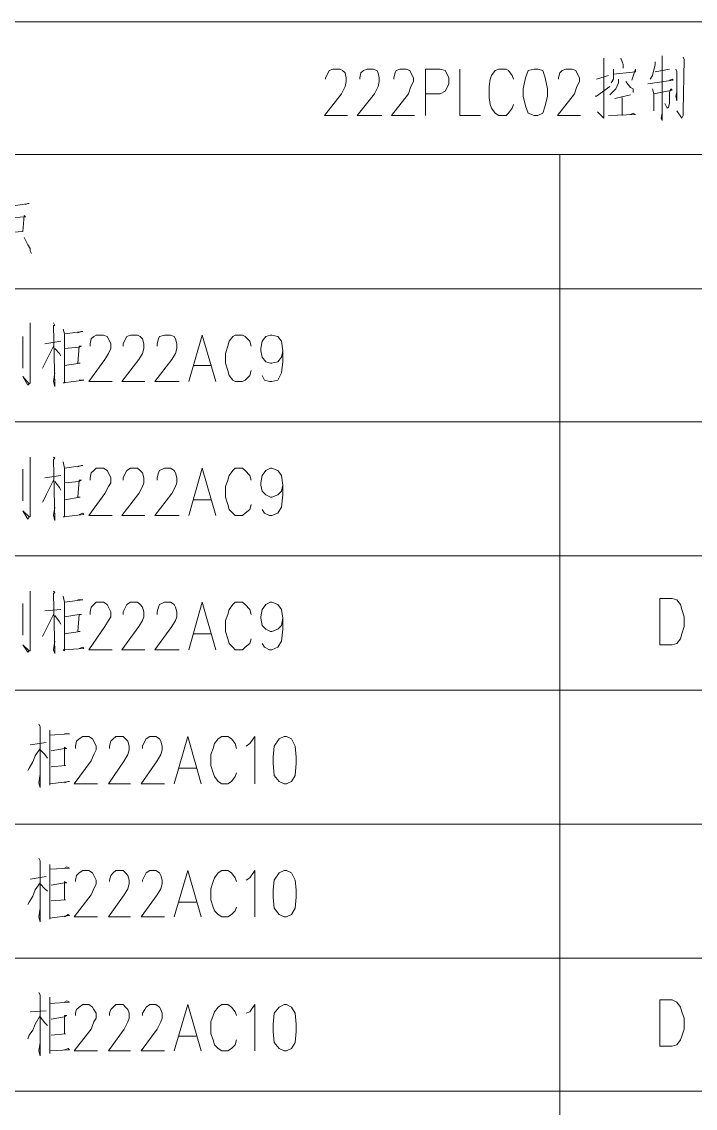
# Model space of a CAD drawing. Header units: millimetres. Extents: x 201 to 11482, y -7821 to 251.
# Drawn here: x 3361.4 to 3396.4, y -6773.4 to -6716.8 of the extents above; entities that cross this region are included whole.
import ezdxf

# ---------------------------------------------------------------- set-up
doc = ezdxf.new("R2010")
doc.units = ezdxf.units.MM

msp = doc.modelspace()

# ---------------------------------------------------------------- linework, layer by layer
at = {"color": 0, "lineweight": 18}
for points in [[(3548.745, -6723.713), (3548.745, -6716.792), (3240.008, -6716.792), (3240.008, -6723.713), (3548.745, -6723.713)], [(3391.646, -6718.697), (3391.646, -6718.824), (3391.646, -6721.681), (3391.646, -6721.808), (3391.646, -6721.808), (3391.328, -6721.491), (3391.646, -6721.808)], [(3392.535, -6718.697), (3392.598, -6718.887), (3392.662, -6719.014), (3392.662, -6719.078), (3392.662, -6719.205)], [(3394.694, -6718.57), (3394.694, -6718.697), (3394.694, -6721.935), (3394.63, -6721.808), (3394.694, -6721.554)], [(3395.773, -6718.633), (3395.837, -6718.76), (3395.773, -6721.427), (3395.773, -6721.554), (3395.773, -6721.681), (3395.71, -6721.808), (3395.71, -6721.808), (3395.456, -6721.427), (3395.71, -6721.808)], [(3394.313, -6718.887), (3394.313, -6719.014), (3394.186, -6719.586), (3394.059, -6719.776)], [(3377.168, -6719.776), (3377.168, -6719.713), (3377.295, -6719.459), (3377.358, -6719.332), (3377.549, -6719.268), (3377.93, -6719.268), (3378.057, -6719.332), (3378.184, -6719.459), (3378.247, -6719.713), (3378.247, -6719.903), (3378.184, -6720.157), (3377.993, -6720.538), (3377.104, -6721.681), (3378.311, -6721.681)], [(3378.946, -6719.776), (3378.946, -6719.713), (3379.009, -6719.459), (3379.136, -6719.332), (3379.327, -6719.268), (3379.644, -6719.268), (3379.835, -6719.332), (3379.898, -6719.459), (3379.962, -6719.713), (3379.962, -6719.903), (3379.898, -6720.157), (3379.708, -6720.538), (3378.819, -6721.681), (3380.089, -6721.681)], [(3380.724, -6719.776), (3380.724, -6719.713), (3380.787, -6719.459), (3380.851, -6719.332), (3381.041, -6719.268), (3381.359, -6719.268), (3381.549, -6719.332), (3381.613, -6719.459), (3381.74, -6719.713), (3381.74, -6719.903), (3381.613, -6720.157), (3381.486, -6720.538), (3380.597, -6721.681), (3381.803, -6721.681)], [(3382.375, -6721.681), (3382.375, -6719.268), (3383.137, -6719.268), (3383.391, -6719.332), (3383.454, -6719.459), (3383.581, -6719.713), (3383.581, -6720.03), (3383.454, -6720.284), (3383.391, -6720.411), (3383.137, -6720.538), (3382.375, -6720.538)], [(3384.153, -6719.268), (3384.153, -6721.681), (3385.232, -6721.681)], [(3386.947, -6719.776), (3386.883, -6719.586), (3386.693, -6719.332), (3386.566, -6719.268), (3386.185, -6719.268), (3385.994, -6719.332), (3385.804, -6719.586), (3385.74, -6719.776), (3385.677, -6720.157), (3385.677, -6720.729), (3385.74, -6721.11), (3385.804, -6721.3), (3385.994, -6721.554), (3386.185, -6721.681), (3386.566, -6721.681), (3386.693, -6721.554), (3386.883, -6721.3), (3386.947, -6721.11)], [(3388.026, -6719.268), (3387.709, -6719.332), (3387.582, -6719.713), (3387.455, -6720.284), (3387.455, -6720.665), (3387.582, -6721.173), (3387.709, -6721.554), (3388.026, -6721.681), (3388.217, -6721.681), (3388.471, -6721.554), (3388.598, -6721.173), (3388.725, -6720.665), (3388.725, -6720.284), (3388.598, -6719.713), (3388.471, -6719.332), (3388.217, -6719.268), (3388.026, -6719.268)], [(3389.296, -6719.776), (3389.296, -6719.713), (3389.36, -6719.459), (3389.487, -6719.332), (3389.677, -6719.268), (3389.995, -6719.268), (3390.185, -6719.332), (3390.249, -6719.459), (3390.376, -6719.713), (3390.376, -6719.903), (3390.249, -6720.157), (3390.122, -6720.538), (3389.233, -6721.681), (3390.439, -6721.681)], [(3391.265, -6719.776), (3391.9, -6719.586)], [(3392.408, -6719.776), (3392.408, -6719.967), (3392.281, -6720.284), (3392.09, -6720.475), (3391.963, -6720.602)], [(3392.154, -6719.268), (3392.154, -6719.522), (3392.154, -6719.649), (3392.154, -6719.776), (3392.027, -6719.967)], [(3392.154, -6719.522), (3393.297, -6719.395), (3393.297, -6719.268), (3393.106, -6719.84)], [(3393.932, -6720.03), (3395.265, -6719.84), (3395.202, -6719.776), (3395.075, -6719.84)], [(3394.313, -6719.395), (3395.075, -6719.268)], [(3395.392, -6719.268), (3395.456, -6719.395), (3395.456, -6720.919), (3395.392, -6720.665), (3395.456, -6720.475)], [(3391.201, -6720.665), (3391.265, -6720.665), (3391.963, -6720.157)], [(3392.789, -6719.903), (3392.789, -6719.903), (3393.043, -6720.221), (3393.17, -6720.284), (3393.17, -6720.475)], [(3394.186, -6720.284), (3394.249, -6720.538), (3394.249, -6720.602), (3394.249, -6721.427), (3394.249, -6721.3), (3394.249, -6721.173)], [(3394.249, -6720.538), (3395.202, -6720.348), (3395.138, -6720.284), (3395.075, -6720.475), (3395.075, -6720.856), (3395.075, -6721.046), (3395.011, -6721.237), (3394.948, -6721.3), (3394.821, -6721.046), (3394.948, -6721.3)], [(3392.217, -6720.792), (3393.043, -6720.602)], [(3392.598, -6720.729), (3392.598, -6721.681)], [(3391.9, -6721.681), (3393.297, -6721.618), (3393.17, -6721.554), (3393.043, -6721.618)], [(3329.606, -6730.698), (3389.36, -6730.698), (3389.36, -6723.713)], [(3389.36, -6730.698), (3439.207, -6730.698), (3439.207, -6723.713)], [(3360.912, -6726.38), (3361.737, -6726.253), (3361.674, -6726.253), (3361.547, -6726.317)], [(3360.404, -6726.761), (3360.404, -6726.825), (3360.404, -6727.079), (3360.467, -6728.031), (3360.467, -6727.777), (3361.42, -6727.714), (3361.42, -6727.714), (3361.483, -6726.888), (3361.547, -6726.952), (3360.467, -6727.015)], [(3361.483, -6728.031), (3361.674, -6728.412), (3361.801, -6728.603), (3361.801, -6728.73), (3361.864, -6728.857)], [(3329.606, -6737.62), (3389.36, -6737.62), (3389.36, -6730.698)], [(3389.36, -6737.62), (3439.207, -6737.62), (3439.207, -6730.698)], [(3361.801, -6732.476), (3361.801, -6732.667), (3361.801, -6735.27), (3361.801, -6735.461), (3361.801, -6735.588), (3361.737, -6735.651), (3361.674, -6735.715), (3361.42, -6735.27), (3361.737, -6735.651)], [(3363.007, -6732.476), (3363.071, -6732.603), (3363.007, -6732.603), (3363.071, -6735.778), (3363.007, -6735.524), (3363.071, -6735.08)], [(3363.515, -6732.794), (3363.579, -6733.048), (3363.579, -6735.588), (3363.515, -6735.588), (3364.595, -6735.461), (3364.531, -6735.461), (3364.341, -6735.461)], [(3361.42, -6733.175), (3361.42, -6733.302), (3361.42, -6734.826), (3361.42, -6734.508), (3361.42, -6734.318)], [(3363.579, -6733.048), (3364.531, -6732.921), (3364.468, -6732.921), (3364.277, -6732.984)], [(3364.912, -6733.683), (3364.912, -6733.556), (3364.976, -6733.302), (3365.103, -6733.175), (3365.23, -6733.111), (3365.611, -6733.111), (3365.801, -6733.175), (3365.865, -6733.302), (3365.992, -6733.556), (3365.992, -6733.81), (3365.865, -6734.064), (3365.674, -6734.381), (3364.849, -6735.524), (3366.055, -6735.524)], [(3366.627, -6733.683), (3366.627, -6733.556), (3366.754, -6733.302), (3366.817, -6733.175), (3367.008, -6733.111), (3367.389, -6733.111), (3367.516, -6733.175), (3367.643, -6733.302), (3367.706, -6733.556), (3367.706, -6733.81), (3367.643, -6734.064), (3367.452, -6734.381), (3366.563, -6735.524), (3367.77, -6735.524)], [(3368.405, -6733.683), (3368.405, -6733.556), (3368.468, -6733.302), (3368.532, -6733.175), (3368.786, -6733.111), (3369.103, -6733.111), (3369.294, -6733.175), (3369.357, -6733.302), (3369.421, -6733.556), (3369.421, -6733.81), (3369.357, -6734.064), (3369.167, -6734.381), (3368.278, -6735.524), (3369.548, -6735.524)], [(3370.056, -6735.524), (3370.754, -6733.111), (3371.453, -6735.524)], [(3373.294, -6733.683), (3373.231, -6733.429), (3372.977, -6733.175), (3372.85, -6733.111), (3372.469, -6733.111), (3372.342, -6733.175), (3372.151, -6733.429), (3372.088, -6733.683), (3371.961, -6734.064), (3371.961, -6734.572), (3372.088, -6734.953), (3372.151, -6735.207), (3372.342, -6735.461), (3372.469, -6735.524), (3372.85, -6735.524), (3372.977, -6735.461), (3373.231, -6735.207), (3373.294, -6734.953)], [(3374.945, -6733.937), (3374.882, -6734.254), (3374.691, -6734.508), (3374.374, -6734.572), (3374.31, -6734.572), (3374.056, -6734.508), (3373.866, -6734.254), (3373.802, -6733.937), (3373.802, -6733.81), (3373.866, -6733.429), (3374.056, -6733.175), (3374.31, -6733.111), (3374.374, -6733.111), (3374.691, -6733.175), (3374.882, -6733.429), (3374.945, -6733.937), (3374.945, -6734.508), (3374.882, -6735.08), (3374.691, -6735.461), (3374.374, -6735.524), (3374.247, -6735.524), (3373.993, -6735.461), (3373.866, -6735.207)], [(3363.007, -6733.683), (3362.817, -6734.064), (3362.626, -6734.445), (3362.499, -6734.699), (3362.436, -6734.826)], [(3362.563, -6733.556), (3363.388, -6733.429)], [(3363.071, -6733.81), (3363.325, -6734.064), (3363.388, -6734.191)], [(3363.579, -6733.81), (3364.341, -6733.746), (3364.468, -6733.683), (3364.341, -6733.683), (3364.277, -6734.572), (3364.404, -6734.572), (3363.579, -6734.699)], [(3370.31, -6734.699), (3371.199, -6734.699)], [(3329.606, -6737.62), (3329.606, -6744.605), (3389.36, -6744.605), (3389.36, -6737.62)], [(3389.36, -6744.605), (3439.207, -6744.605), (3439.207, -6737.62)], [(3361.801, -6739.461), (3361.801, -6739.652), (3361.801, -6742.255), (3361.801, -6742.446), (3361.801, -6742.573), (3361.737, -6742.573), (3361.674, -6742.7), (3361.42, -6742.255), (3361.737, -6742.573)], [(3363.007, -6739.461), (3363.071, -6739.525), (3363.007, -6739.588), (3363.071, -6742.763), (3363.007, -6742.509), (3363.071, -6742.065)], [(3361.42, -6740.096), (3361.42, -6740.287), (3361.42, -6741.747), (3361.42, -6741.493), (3361.42, -6741.303)], [(3363.515, -6739.715), (3363.579, -6740.033), (3363.579, -6742.573), (3363.515, -6742.573), (3364.595, -6742.446), (3364.531, -6742.382), (3364.341, -6742.446)], [(3363.579, -6740.033), (3364.531, -6739.906), (3364.468, -6739.906), (3364.277, -6739.969)], [(3364.912, -6740.668), (3364.912, -6740.541), (3364.976, -6740.287), (3365.103, -6740.16), (3365.23, -6740.033), (3365.611, -6740.033), (3365.801, -6740.16), (3365.865, -6740.287), (3365.992, -6740.541), (3365.992, -6740.795), (3365.865, -6740.985), (3365.674, -6741.366), (3364.849, -6742.509), (3366.055, -6742.509)], [(3366.627, -6740.668), (3366.627, -6740.541), (3366.754, -6740.287), (3366.817, -6740.16), (3367.008, -6740.033), (3367.389, -6740.033), (3367.516, -6740.16), (3367.643, -6740.287), (3367.706, -6740.541), (3367.706, -6740.795), (3367.643, -6740.985), (3367.452, -6741.366), (3366.563, -6742.509), (3367.77, -6742.509)], [(3368.405, -6740.668), (3368.405, -6740.541), (3368.468, -6740.287), (3368.532, -6740.16), (3368.786, -6740.033), (3369.103, -6740.033), (3369.294, -6740.16), (3369.357, -6740.287), (3369.421, -6740.541), (3369.421, -6740.795), (3369.357, -6740.985), (3369.167, -6741.366), (3368.278, -6742.509), (3369.548, -6742.509)], [(3370.056, -6742.509), (3370.754, -6740.033), (3371.453, -6742.509)], [(3373.294, -6740.668), (3373.231, -6740.414), (3372.977, -6740.16), (3372.85, -6740.033), (3372.469, -6740.033), (3372.342, -6740.16), (3372.151, -6740.414), (3372.088, -6740.668), (3371.961, -6740.985), (3371.961, -6741.557), (3372.088, -6741.938), (3372.151, -6742.192), (3372.342, -6742.382), (3372.469, -6742.509), (3372.85, -6742.509), (3372.977, -6742.382), (3373.231, -6742.192), (3373.294, -6741.938)], [(3374.945, -6740.922), (3374.882, -6741.239), (3374.691, -6741.43), (3374.374, -6741.557), (3374.31, -6741.557), (3374.056, -6741.43), (3373.866, -6741.239), (3373.802, -6740.922), (3373.802, -6740.795), (3373.866, -6740.414), (3374.056, -6740.16), (3374.31, -6740.033), (3374.374, -6740.033), (3374.691, -6740.16), (3374.882, -6740.414), (3374.945, -6740.922), (3374.945, -6741.43), (3374.882, -6742.065), (3374.691, -6742.382), (3374.374, -6742.509), (3374.247, -6742.509), (3373.993, -6742.382), (3373.866, -6742.192)], [(3363.007, -6740.668), (3362.817, -6741.049), (3362.626, -6741.43), (3362.499, -6741.684), (3362.436, -6741.811)], [(3362.563, -6740.541), (3363.388, -6740.414)], [(3363.071, -6740.731), (3363.325, -6741.049), (3363.388, -6741.176)], [(3363.579, -6740.795), (3364.341, -6740.731), (3364.468, -6740.668), (3364.341, -6740.668), (3364.277, -6741.557), (3364.404, -6741.557), (3363.579, -6741.684)], [(3370.31, -6741.684), (3371.199, -6741.684)], [(3329.606, -6744.605), (3329.606, -6751.59), (3389.36, -6751.59), (3389.36, -6744.605)], [(3361.801, -6746.446), (3361.801, -6746.637), (3361.801, -6749.24), (3361.801, -6749.431), (3361.801, -6749.558), (3361.737, -6749.558), (3361.674, -6749.621), (3361.42, -6749.24), (3361.737, -6749.558)], [(3363.007, -6746.446), (3363.071, -6746.51), (3363.007, -6746.573), (3363.071, -6749.685), (3363.007, -6749.494), (3363.071, -6749.05)], [(3363.515, -6746.7), (3363.579, -6747.018), (3363.579, -6749.558), (3363.515, -6749.494), (3364.595, -6749.431), (3364.531, -6749.367), (3364.341, -6749.431)], [(3363.579, -6747.018), (3364.531, -6746.891), (3364.468, -6746.891), (3364.277, -6746.891)], [(3394.567, -6749.24), (3394.567, -6746.827), (3395.202, -6746.827), (3395.456, -6746.891), (3395.646, -6747.145), (3395.71, -6747.399), (3395.837, -6747.78), (3395.837, -6748.288), (3395.71, -6748.669), (3395.646, -6748.923), (3395.456, -6749.177), (3395.202, -6749.24), (3394.567, -6749.24)], [(3361.42, -6747.081), (3361.42, -6747.208), (3361.42, -6748.732), (3361.42, -6748.478), (3361.42, -6748.288)], [(3362.563, -6747.462), (3363.388, -6747.399)], [(3364.912, -6747.653), (3364.912, -6747.526), (3364.976, -6747.272), (3365.103, -6747.145), (3365.23, -6747.018), (3365.611, -6747.018), (3365.801, -6747.145), (3365.865, -6747.272), (3365.992, -6747.526), (3365.992, -6747.78), (3365.865, -6747.97), (3365.674, -6748.288), (3364.849, -6749.494), (3366.055, -6749.494)], [(3366.627, -6747.653), (3366.627, -6747.526), (3366.754, -6747.272), (3366.817, -6747.145), (3367.008, -6747.018), (3367.389, -6747.018), (3367.516, -6747.145), (3367.643, -6747.272), (3367.706, -6747.526), (3367.706, -6747.78), (3367.643, -6747.97), (3367.452, -6748.288), (3366.563, -6749.494), (3367.77, -6749.494)], [(3368.405, -6747.653), (3368.405, -6747.526), (3368.468, -6747.272), (3368.532, -6747.145), (3368.786, -6747.018), (3369.103, -6747.018), (3369.294, -6747.145), (3369.357, -6747.272), (3369.421, -6747.526), (3369.421, -6747.78), (3369.357, -6747.97), (3369.167, -6748.288), (3368.278, -6749.494), (3369.548, -6749.494)], [(3370.056, -6749.494), (3370.754, -6747.018), (3371.453, -6749.494)], [(3373.294, -6747.653), (3373.231, -6747.399), (3372.977, -6747.145), (3372.85, -6747.018), (3372.469, -6747.018), (3372.342, -6747.145), (3372.151, -6747.399), (3372.088, -6747.653), (3371.961, -6747.97), (3371.961, -6748.542), (3372.088, -6748.923), (3372.151, -6749.177), (3372.342, -6749.367), (3372.469, -6749.494), (3372.85, -6749.494), (3372.977, -6749.367), (3373.231, -6749.177), (3373.294, -6748.923)], [(3374.945, -6747.843), (3374.882, -6748.224), (3374.691, -6748.415), (3374.374, -6748.542), (3374.31, -6748.542), (3374.056, -6748.415), (3373.866, -6748.224), (3373.802, -6747.843), (3373.802, -6747.78), (3373.866, -6747.399), (3374.056, -6747.145), (3374.31, -6747.018), (3374.374, -6747.018), (3374.691, -6747.145), (3374.882, -6747.399), (3374.945, -6747.843), (3374.945, -6748.415), (3374.882, -6749.05), (3374.691, -6749.367), (3374.374, -6749.494), (3374.247, -6749.494), (3373.993, -6749.367), (3373.866, -6749.177)], [(3363.007, -6747.653), (3362.817, -6748.034), (3362.626, -6748.415), (3362.499, -6748.669), (3362.436, -6748.796)], [(3363.071, -6747.716), (3363.325, -6748.034), (3363.388, -6748.161)], [(3363.579, -6747.78), (3364.341, -6747.653), (3364.468, -6747.653), (3364.341, -6747.653), (3364.277, -6748.542), (3364.404, -6748.542), (3363.579, -6748.669)], [(3370.31, -6748.669), (3371.199, -6748.669)], [(3329.606, -6751.59), (3329.606, -6758.575), (3389.36, -6758.575)], [(3389.36, -6751.59), (3439.207, -6751.59)], [(3389.36, -6751.59), (3389.36, -6758.575), (3439.207, -6758.575)], [(3362.245, -6753.368), (3362.309, -6753.495), (3362.309, -6753.558), (3362.309, -6756.67), (3362.245, -6756.416), (3362.309, -6755.971)], [(3362.817, -6753.685), (3362.817, -6754.003), (3362.817, -6756.543), (3362.817, -6756.479), (3363.833, -6756.352), (3363.769, -6756.352), (3363.579, -6756.416)], [(3361.801, -6754.447), (3362.626, -6754.32)], [(3362.817, -6753.939), (3363.833, -6753.876), (3363.706, -6753.876), (3363.579, -6753.876)], [(3364.15, -6754.638), (3364.15, -6754.511), (3364.214, -6754.257), (3364.341, -6754.13), (3364.531, -6754.003), (3364.849, -6754.003), (3365.039, -6754.13), (3365.103, -6754.257), (3365.23, -6754.511), (3365.23, -6754.701), (3365.103, -6754.955), (3364.976, -6755.273), (3364.087, -6756.479), (3365.293, -6756.479)], [(3365.928, -6754.638), (3365.928, -6754.511), (3365.992, -6754.257), (3366.119, -6754.13), (3366.246, -6754.003), (3366.627, -6754.003), (3366.754, -6754.13), (3366.881, -6754.257), (3366.944, -6754.511), (3366.944, -6754.701), (3366.881, -6754.955), (3366.69, -6755.273), (3365.865, -6756.479), (3367.008, -6756.479)], [(3367.643, -6754.638), (3367.643, -6754.511), (3367.77, -6754.257), (3367.833, -6754.13), (3368.024, -6754.003), (3368.341, -6754.003), (3368.532, -6754.13), (3368.595, -6754.257), (3368.659, -6754.511), (3368.659, -6754.701), (3368.595, -6754.955), (3368.405, -6755.273), (3367.579, -6756.479), (3368.786, -6756.479)], [(3369.294, -6756.479), (3369.992, -6754.003), (3370.691, -6756.479)], [(3372.532, -6754.638), (3372.469, -6754.384), (3372.278, -6754.13), (3372.088, -6754.003), (3371.77, -6754.003), (3371.58, -6754.13), (3371.389, -6754.384), (3371.326, -6754.638), (3371.199, -6754.955), (3371.199, -6755.527), (3371.326, -6755.908), (3371.389, -6756.098), (3371.58, -6756.352), (3371.77, -6756.479), (3372.088, -6756.479), (3372.278, -6756.352), (3372.469, -6756.098), (3372.532, -6755.908)], [(3373.04, -6754.511), (3373.231, -6754.384), (3373.485, -6754.003), (3373.485, -6756.479)], [(3375.009, -6754.003), (3374.755, -6754.13), (3374.501, -6754.511), (3374.437, -6755.082), (3374.437, -6755.4), (3374.501, -6756.035), (3374.755, -6756.352), (3375.009, -6756.479), (3375.136, -6756.479), (3375.39, -6756.352), (3375.58, -6756.035), (3375.644, -6755.4), (3375.644, -6755.082), (3375.58, -6754.511), (3375.39, -6754.13), (3375.136, -6754.003), (3375.009, -6754.003)], [(3362.309, -6754.638), (3362.055, -6755.019), (3361.928, -6755.336), (3361.737, -6755.654), (3361.674, -6755.781)], [(3362.309, -6754.701), (3362.563, -6754.955), (3362.69, -6755.146)], [(3362.88, -6754.765), (3363.579, -6754.638), (3363.706, -6754.638), (3363.579, -6754.574), (3363.579, -6755.527), (3363.642, -6755.527), (3362.88, -6755.59)], [(3369.548, -6755.654), (3370.437, -6755.654)], [(3329.606, -6758.575), (3329.606, -6765.56), (3389.36, -6765.56)], [(3389.36, -6758.575), (3389.36, -6765.56), (3439.207, -6765.56)], [(3362.245, -6760.353), (3362.309, -6760.48), (3362.309, -6760.48), (3362.309, -6763.655), (3362.245, -6763.401), (3362.309, -6762.956)], [(3362.817, -6760.67), (3362.817, -6760.988), (3362.817, -6763.528), (3362.817, -6763.464), (3363.833, -6763.337), (3363.769, -6763.274), (3363.579, -6763.401)], [(3362.817, -6760.924), (3363.833, -6760.861), (3363.706, -6760.797), (3363.579, -6760.861)], [(3364.15, -6761.559), (3364.15, -6761.496), (3364.214, -6761.242), (3364.341, -6761.115), (3364.531, -6760.988), (3364.849, -6760.988), (3365.039, -6761.115), (3365.103, -6761.242), (3365.23, -6761.496), (3365.23, -6761.686), (3365.103, -6761.94), (3364.976, -6762.258), (3364.087, -6763.401), (3365.293, -6763.401)], [(3365.928, -6761.559), (3365.928, -6761.496), (3365.992, -6761.242), (3366.119, -6761.115), (3366.246, -6760.988), (3366.627, -6760.988), (3366.754, -6761.115), (3366.881, -6761.242), (3366.944, -6761.496), (3366.944, -6761.686), (3366.881, -6761.94), (3366.69, -6762.258), (3365.865, -6763.401), (3367.008, -6763.401)], [(3367.643, -6761.559), (3367.643, -6761.496), (3367.77, -6761.242), (3367.833, -6761.115), (3368.024, -6760.988), (3368.341, -6760.988), (3368.532, -6761.115), (3368.595, -6761.242), (3368.659, -6761.496), (3368.659, -6761.686), (3368.595, -6761.94), (3368.405, -6762.258), (3367.579, -6763.401), (3368.786, -6763.401)], [(3369.294, -6763.401), (3369.992, -6760.988), (3370.691, -6763.401)], [(3372.532, -6761.559), (3372.469, -6761.369), (3372.278, -6761.115), (3372.088, -6760.988), (3371.77, -6760.988), (3371.58, -6761.115), (3371.389, -6761.369), (3371.326, -6761.559), (3371.199, -6761.94), (3371.199, -6762.512), (3371.326, -6762.893), (3371.389, -6763.083), (3371.58, -6763.274), (3371.77, -6763.401), (3372.088, -6763.401), (3372.278, -6763.274), (3372.469, -6763.083), (3372.532, -6762.893)], [(3373.04, -6761.496), (3373.231, -6761.369), (3373.485, -6760.988), (3373.485, -6763.401)], [(3375.009, -6760.988), (3374.755, -6761.115), (3374.501, -6761.496), (3374.437, -6762.004), (3374.437, -6762.385), (3374.501, -6762.956), (3374.755, -6763.274), (3375.009, -6763.401), (3375.136, -6763.401), (3375.39, -6763.274), (3375.58, -6762.956), (3375.644, -6762.385), (3375.644, -6762.004), (3375.58, -6761.496), (3375.39, -6761.115), (3375.136, -6760.988), (3375.009, -6760.988)], [(3362.309, -6761.623), (3362.055, -6762.004), (3361.928, -6762.321), (3361.737, -6762.639), (3361.674, -6762.766)], [(3361.801, -6761.432), (3362.626, -6761.305)], [(3362.309, -6761.686), (3362.563, -6761.94), (3362.69, -6762.067)], [(3362.88, -6761.75), (3363.579, -6761.623), (3363.706, -6761.623), (3363.579, -6761.559), (3363.579, -6762.512), (3363.642, -6762.512), (3362.88, -6762.575)], [(3369.548, -6762.639), (3370.437, -6762.639)], [(3329.606, -6765.56), (3329.606, -6772.481), (3389.36, -6772.481)], [(3389.36, -6765.56), (3389.36, -6772.481), (3439.207, -6772.481)], [(3362.245, -6767.338), (3362.309, -6767.465), (3362.309, -6767.465), (3362.309, -6770.64), (3362.245, -6770.386), (3362.309, -6769.941)], [(3362.817, -6767.592), (3362.817, -6767.909), (3362.817, -6770.513), (3362.817, -6770.386), (3363.833, -6770.322), (3363.769, -6770.259), (3363.579, -6770.322)], [(3362.817, -6767.909), (3363.833, -6767.846), (3363.706, -6767.782), (3363.579, -6767.846)], [(3394.567, -6770.132), (3394.567, -6767.719), (3395.202, -6767.719), (3395.456, -6767.846), (3395.646, -6768.1), (3395.71, -6768.354), (3395.837, -6768.671), (3395.837, -6769.243), (3395.71, -6769.624), (3395.646, -6769.814), (3395.456, -6770.068), (3395.202, -6770.132), (3394.567, -6770.132)], [(3361.801, -6768.354), (3362.626, -6768.29)], [(3364.15, -6768.544), (3364.15, -6768.417), (3364.214, -6768.227), (3364.341, -6768.1), (3364.531, -6767.973), (3364.849, -6767.973), (3365.039, -6768.1), (3365.103, -6768.227), (3365.23, -6768.417), (3365.23, -6768.671), (3365.103, -6768.862), (3364.976, -6769.243), (3364.087, -6770.386), (3365.293, -6770.386)], [(3365.928, -6768.544), (3365.928, -6768.417), (3365.992, -6768.227), (3366.119, -6768.1), (3366.246, -6767.973), (3366.627, -6767.973), (3366.754, -6768.1), (3366.881, -6768.227), (3366.944, -6768.417), (3366.944, -6768.671), (3366.881, -6768.862), (3366.69, -6769.243), (3365.865, -6770.386), (3367.008, -6770.386)], [(3367.643, -6768.544), (3367.643, -6768.417), (3367.77, -6768.227), (3367.833, -6768.1), (3368.024, -6767.973), (3368.341, -6767.973), (3368.532, -6768.1), (3368.595, -6768.227), (3368.659, -6768.417), (3368.659, -6768.671), (3368.595, -6768.862), (3368.405, -6769.243), (3367.579, -6770.386), (3368.786, -6770.386)], [(3369.294, -6770.386), (3369.992, -6767.973), (3370.691, -6770.386)], [(3372.532, -6768.544), (3372.469, -6768.354), (3372.278, -6768.1), (3372.088, -6767.973), (3371.77, -6767.973), (3371.58, -6768.1), (3371.389, -6768.354), (3371.326, -6768.544), (3371.199, -6768.862), (3371.199, -6769.497), (3371.326, -6769.814), (3371.389, -6770.068), (3371.58, -6770.259), (3371.77, -6770.386), (3372.088, -6770.386), (3372.278, -6770.259), (3372.469, -6770.068), (3372.532, -6769.814)], [(3373.04, -6768.417), (3373.231, -6768.354), (3373.485, -6767.973), (3373.485, -6770.386)], [(3375.009, -6767.973), (3374.755, -6768.1), (3374.501, -6768.417), (3374.437, -6768.989), (3374.437, -6769.37), (3374.501, -6769.941), (3374.755, -6770.259), (3375.009, -6770.386), (3375.136, -6770.386), (3375.39, -6770.259), (3375.58, -6769.941), (3375.644, -6769.37), (3375.644, -6768.989), (3375.58, -6768.417), (3375.39, -6768.1), (3375.136, -6767.973), (3375.009, -6767.973)], [(3362.309, -6768.544), (3362.055, -6768.989), (3361.928, -6769.306), (3361.737, -6769.56), (3361.674, -6769.751)], [(3362.309, -6768.608), (3362.563, -6768.925), (3362.69, -6769.052)], [(3362.88, -6768.735), (3363.579, -6768.608), (3363.706, -6768.544), (3363.579, -6768.544), (3363.579, -6769.497), (3363.642, -6769.497), (3362.88, -6769.56)], [(3369.548, -6769.624), (3370.437, -6769.624)], [(3389.36, -6772.481), (3389.36, -6779.466), (3439.207, -6779.466)]]:
    msp.add_lwpolyline(points, dxfattribs=at)

doc.saveas('drawing.dxf')
